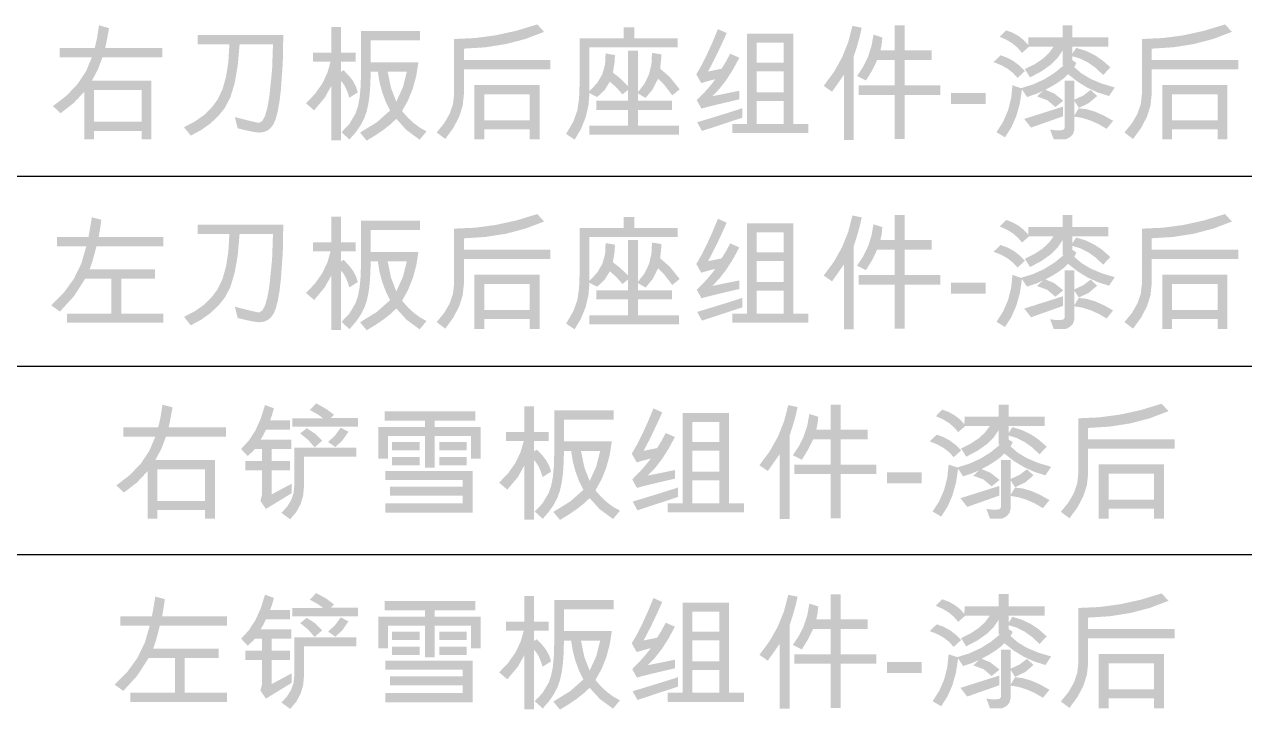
# Model space of a CAD drawing. Extents: x 3 to 592, y 5 to 207.
# Drawn here: x 412.39 to 436.17, y 17.01 to 30.37 of the extents above; entities that cross this region are included whole.
import ezdxf

# ---------------------------------------------------------------- set-up
doc = ezdxf.new("R2010")
doc.units = 0
doc.layers.get('0').update_dxf_attribs({"linetype": 'CONTINUOUS'})

msp = doc.modelspace()

# ---------------------------------------------------------------- hatches: boundary and pattern name
h = msp.add_hatch(color=7)
h.paths.add_polyline_path([(415.076102, 29.727953), (413.910282, 29.727953), (413.819676, 29.488105), (413.704679, 29.270995), (414.863333, 29.270995), (414.863333, 28.12998), (414.67151, 28.12998), (414.67151, 28.293139), (413.744917, 28.293139), (413.744917, 28.12998), (413.553094, 28.12998), (413.553094, 29.053816), (413.347147, 28.833606), (413.09283, 28.636546), (412.944553, 28.775453), (413.208817, 28.978231), (413.423628, 29.204574), (413.588932, 29.454481), (413.704679, 29.727953), (413.078498, 29.727953), (413.078498, 29.908751), (413.759249, 29.908751), (413.802657, 30.095544), (413.841931, 30.349724), (414.038164, 30.295704), (414.01273, 30.157108), (413.991793, 30.046417), (413.975299, 29.963632), (413.963199, 29.908751), (415.076102, 29.908751)])
h.paths.add_polyline_path([(414.67151, 28.473938), (414.67151, 29.091299), (413.744917, 29.091299), (413.744917, 28.473938)])
h = msp.add_hatch(color=7)
h.paths.add_polyline_path([(418.887387, 29.043895), (418.721471, 28.938061), (418.684488, 29.050311), (418.644714, 29.142355), (418.602253, 29.214246), (418.557209, 29.266034), (418.557209, 28.105726), (418.367039, 28.105726), (418.367039, 29.164611), (418.23964, 28.936408), (418.035759, 28.693322), (417.875907, 28.829472), (418.051288, 29.012803), (418.189617, 29.208846), (418.290843, 29.417498), (418.354913, 29.638656), (418.009852, 29.638656), (418.009852, 29.819454), (418.367039, 29.819454), (418.367039, 30.316099), (418.557209, 30.316099), (418.557209, 29.819454), (418.841636, 29.819454), (418.841636, 29.638656), (418.557209, 29.638656), (418.557209, 29.441872), (418.607921, 29.475496), (418.710343, 29.372247), (418.791062, 29.265897), (418.850076, 29.156446)])
h.paths.add_polyline_path([(420.226289, 28.283217), (420.091241, 28.120609), (419.832859, 28.310847), (419.636488, 28.527957), (419.529509, 28.426353), (419.397881, 28.321596), (419.241551, 28.213635), (419.060468, 28.102419), (418.930381, 28.258964), (419.260697, 28.463189), (419.515772, 28.690566), (419.428551, 28.866248), (419.359571, 29.050923), (419.308885, 29.244485), (419.276545, 29.446833), (419.136536, 29.446833), (419.131696, 29.214392), (419.117243, 29.008203), (419.093283, 28.828266), (419.059917, 28.67458), (419.010092, 28.534529), (418.937478, 28.396286), (418.842023, 28.259799), (418.723676, 28.125019), (418.568784, 28.26613), (418.720093, 28.424535), (418.841636, 28.630483), (418.888024, 28.764437), (418.921286, 28.937303), (418.94132, 29.149134), (418.94802, 29.39998), (418.94802, 30.241685), (420.101163, 30.241685), (420.101163, 30.059233), (419.139292, 30.059233), (419.139292, 29.63149), (420.06809, 29.63149), (420.025818, 29.36546), (419.958536, 29.118033), (419.866242, 28.88921), (419.748936, 28.67899), (419.861892, 28.550643), (419.979137, 28.44183), (420.10062, 28.352653)])
h.paths.add_polyline_path([(419.842092, 29.446833), (419.467816, 29.446833), (419.533962, 29.12761), (419.636488, 28.860891), (419.765748, 29.145801)])
h = msp.add_hatch(color=7)
h.paths.add_polyline_path([(422.6396, 29.493686), (420.952881, 29.493686), (420.952881, 28.997041), (420.930256, 28.783506), (420.862413, 28.568678), (420.749405, 28.352507), (420.591284, 28.134941), (420.423163, 28.26172), (420.571561, 28.443621), (420.677687, 28.628003), (420.741439, 28.814865), (420.762712, 29.004207), (420.762712, 30.083487), (421.164849, 30.101263), (421.569209, 30.154593), (421.975739, 30.243477), (422.384387, 30.367914), (422.516679, 30.222393), (422.156064, 30.085046), (421.775295, 29.98475), (421.374268, 29.921558), (420.952881, 29.895522), (420.952881, 29.673382), (422.6396, 29.673382)])
h.paths.add_polyline_path([(422.427933, 28.125019), (422.237764, 28.125019), (422.237764, 28.3207), (421.350859, 28.3207), (421.350859, 28.125019), (421.159036, 28.125019), (421.159036, 29.185006), (422.427933, 29.185006)])
h.paths.add_polyline_path([(422.237764, 28.500396), (422.237764, 29.004207), (421.350859, 29.004207), (421.350859, 28.500396)])
h = msp.add_hatch(color=7)
h.dxf.hatch_style = 2
h.paths.add_polyline_path([(425.158745, 29.103426), (425.066141, 29.024878), (425.013224, 28.987671), (424.865498, 29.182043), (424.73927, 29.310683), (424.632059, 29.09943), (424.495082, 28.935305), (424.346254, 29.021295), (424.346254, 28.883491), (425.008263, 28.883491), (425.008263, 28.702692), (424.346254, 28.702692), (424.346254, 28.396768), (425.148272, 28.396768), (425.148272, 28.217072), (423.39651, 28.217072), (423.39651, 28.396768), (424.154982, 28.396768), (424.154982, 28.702692), (423.538172, 28.702692), (423.538172, 28.883491), (424.154982, 28.883491), (424.154982, 29.093504), (424.044739, 29.004207), (423.925607, 29.13891), (423.799448, 29.251703), (423.695751, 29.086269), (423.550299, 28.950188), (423.401471, 29.028461), (423.380903, 28.784755), (423.325816, 28.552211), (423.236209, 28.330829), (423.112083, 28.120609), (422.946167, 28.233608), (423.086451, 28.473387), (423.163897, 28.686707), (423.198623, 28.92311), (423.210199, 29.233513), (423.210199, 30.097818), (424.068441, 30.097818), (424.068441, 30.312792), (424.279005, 30.312792), (424.279005, 30.097818), (425.123467, 30.097818), (425.123467, 29.918122), (423.401471, 29.918122), (423.401471, 29.070353), (423.548852, 29.220929), (423.650344, 29.393158), (423.705948, 29.586988), (423.715663, 29.802367), (423.898667, 29.769845), (423.888331, 29.607305), (423.857326, 29.428643), (424.008634, 29.310683), (424.154982, 29.164611), (424.154982, 29.859142), (424.346254, 29.859142), (424.346254, 29.048856), (424.472232, 29.20876), (424.559918, 29.389231), (424.609261, 29.590373), (424.620208, 29.812289), (424.804313, 29.784177), (424.795494, 29.654297), (424.778406, 29.505813), (424.967335, 29.340586)])
h = msp.add_hatch(color=7)
h.paths.add_polyline_path([(426.325207, 28.907744), (426.034881, 28.840255), (425.814575, 28.787442), (425.66424, 28.749304), (425.583823, 28.725843), (425.492872, 28.891208), (425.608326, 29.008307), (425.706675, 29.114864), (425.787971, 29.210878), (425.852265, 29.296351), (425.819261, 29.292079), (425.74147, 29.270995), (425.649693, 29.245433), (425.579413, 29.223591), (425.483502, 29.395019), (425.58148, 29.563897), (425.68442, 29.767089), (425.79232, 30.004594), (425.905181, 30.276412), (426.076058, 30.199242), (425.968356, 29.961952), (425.871764, 29.757787), (425.786231, 29.586799), (425.711705, 29.449038), (425.975186, 29.503608), (426.05208, 29.625565), (426.143858, 29.796303), (426.322451, 29.718031), (426.195026, 29.482507), (426.064138, 29.278712), (425.92984, 29.10675), (425.792182, 28.966724), (426.325207, 29.075314)])
h.paths.add_polyline_path([(427.664109, 28.248491), (426.184096, 28.248491), (426.184096, 28.42929), (426.471279, 28.42929), (426.471279, 30.18932), (427.375824, 30.18932), (427.375824, 28.42929), (427.664109, 28.42929)])
h.paths.add_polyline_path([(427.184552, 29.621568), (427.184552, 30.010175), (426.661449, 30.010175), (426.661449, 29.621568)])
h.paths.add_polyline_path([(427.184552, 29.043895), (427.184552, 29.451794), (426.661449, 29.451794), (426.661449, 29.043895)])
h.paths.add_polyline_path([(427.184552, 28.42929), (427.184552, 28.873018), (426.661449, 28.873018), (426.661449, 28.42929)])
h.paths.add_polyline_path([(426.380329, 28.549454), (425.593745, 28.290383), (425.500589, 28.460709), (425.834626, 28.562201), (426.092595, 28.641783), (426.274496, 28.699454), (426.380329, 28.735214)])
h = msp.add_hatch(color=7)
h.paths.add_polyline_path([(430.241683, 28.994836), (429.547152, 28.994836), (429.547152, 28.132736), (429.349817, 28.132736), (429.349817, 28.994836), (428.647017, 28.994836), (428.647017, 29.181698), (429.349817, 29.181698), (429.349817, 29.673382), (429.009717, 29.673382), (428.905055, 29.460958), (428.790884, 29.275405), (428.615047, 29.362497), (428.73628, 29.542434), (428.830434, 29.736634), (428.89751, 29.945097), (428.937508, 30.167823), (429.110038, 30.113803), (429.096809, 29.978067), (429.072004, 29.861347), (429.349817, 29.861347), (429.349817, 30.349724), (429.547152, 30.349724), (429.547152, 29.861347), (430.070255, 29.861347), (430.070255, 29.673382), (429.547152, 29.673382), (429.547152, 29.181698), (430.241683, 29.181698)])
h.paths.add_polyline_path([(428.707651, 30.30287), (428.672649, 30.143293), (428.617803, 29.947336), (428.551657, 29.742284), (428.551657, 28.117853), (428.361488, 28.117853), (428.361488, 29.38675), (428.129426, 29.056021), (427.966266, 29.169572), (428.165014, 29.438703), (428.324694, 29.723543), (428.445307, 30.024093), (428.526852, 30.340353)])
h = msp.add_hatch(color=7)
h.paths.add_polyline_path([(433.640311, 29.138152), (433.528414, 28.971685), (433.314474, 29.038563), (433.110042, 29.131745), (432.915119, 29.251281), (432.729703, 29.397224), (432.65746, 29.327056), (432.559791, 29.253012), (432.436698, 29.175144), (432.28818, 29.093504), (432.45947, 29.022122), (432.636548, 28.881286), (432.482759, 28.757263), (432.325525, 28.890243), (432.124469, 28.96452), (432.237468, 29.070353), (432.108897, 29.013233), (431.928236, 28.952393), (431.83012, 29.10067), (431.789623, 28.828352), (431.721117, 28.581976), (431.624706, 28.361645), (431.500493, 28.167462), (431.334026, 28.26613), (431.463622, 28.469029), (431.558853, 28.689188), (431.619668, 28.92671), (431.646014, 29.181698), (431.812481, 29.124923), (432.045749, 29.197486), (432.262686, 29.296144), (432.463294, 29.420952), (432.647572, 29.571959), (432.621665, 29.571959), (432.621665, 29.856937), (432.525185, 29.715223), (432.391257, 29.581054), (432.212267, 29.454326), (431.988319, 29.334936), (431.887447, 29.496442), (432.076479, 29.59008), (432.232645, 29.694053), (432.355945, 29.808361), (432.446379, 29.933005), (431.968475, 29.933005), (431.832325, 29.812289), (431.750659, 29.908734), (431.651113, 29.993087), (431.533584, 30.065452), (431.397967, 30.12593), (431.523093, 30.253261), (431.652586, 30.203763), (431.76735, 30.139642), (431.867336, 30.060947), (431.95249, 29.967731), (431.957451, 30.113803), (432.621665, 30.113803), (432.621665, 30.35248), (432.812937, 30.35248), (432.812937, 30.113803), (433.511878, 30.113803), (433.511878, 29.933005), (432.812937, 29.933005), (432.812937, 29.796303), (432.887902, 29.910956), (433.06908, 29.855473), (433.240542, 29.773428), (433.402289, 29.664925), (433.554322, 29.530066), (433.41321, 29.38179), (433.268723, 29.518112), (433.120515, 29.624462), (432.968586, 29.70084), (432.812937, 29.747245), (432.812937, 29.671178), (432.892863, 29.616607), (432.849317, 29.535027), (432.992366, 29.411624), (433.171847, 29.304344), (433.387811, 29.213187)])
h.paths.add_polyline_path([(431.890203, 29.45896), (431.744131, 29.325014), (431.656281, 29.421537), (431.549, 29.505193), (431.42229, 29.575929), (431.276149, 29.633695), (431.415055, 29.764884), (431.545262, 29.717859), (431.667925, 29.651196), (431.78294, 29.564896)])
h.paths.add_polyline_path([(433.607238, 28.48827), (433.48101, 28.332827), (433.321433, 28.425216), (433.16351, 28.495642), (433.00724, 28.544054), (432.852624, 28.570401), (432.852624, 28.3207), (432.827751, 28.233815), (432.771045, 28.172974), (432.707379, 28.137008), (432.661904, 28.125019), (432.45134, 28.125019), (432.379682, 28.317944), (432.478487, 28.304577), (432.556622, 28.300305), (432.635515, 28.31195), (432.661904, 28.347158), (432.661904, 29.268239), (432.852624, 29.268239), (432.852624, 28.900579), (433.030391, 28.983743), (433.170124, 29.091299), (433.295802, 28.971685), (433.135811, 28.83526), (432.940268, 28.740175), (432.852624, 28.873018), (432.849317, 28.586937), (432.938063, 28.733009), (433.089595, 28.714922), (433.251567, 28.668104), (433.42408, 28.592553)])
h.paths.add_polyline_path([(432.633792, 28.577566), (432.008163, 28.356529), (431.87532, 28.525752), (432.633792, 28.766633)])
h = msp.add_hatch(color=7)
h.paths.add_polyline_path([(436.044803, 29.493686), (434.358084, 29.493686), (434.358084, 28.997041), (434.335459, 28.783506), (434.267616, 28.568678), (434.154608, 28.352507), (433.996487, 28.134941), (433.828367, 28.26172), (433.976764, 28.443621), (434.08289, 28.628003), (434.146642, 28.814865), (434.167915, 29.004207), (434.167915, 30.083487), (434.570053, 30.101263), (434.974412, 30.154593), (435.380942, 30.243477), (435.78959, 30.367914), (435.921882, 30.222393), (435.561267, 30.085046), (435.180498, 29.98475), (434.779471, 29.921558), (434.358084, 29.895522), (434.358084, 29.673382), (436.044803, 29.673382)])
h.paths.add_polyline_path([(435.833137, 28.125019), (435.642967, 28.125019), (435.642967, 28.3207), (434.756062, 28.3207), (434.756062, 28.125019), (434.564239, 28.125019), (434.564239, 29.185006), (435.833137, 29.185006)])
h.paths.add_polyline_path([(435.642967, 28.500396), (435.642967, 29.004207), (434.756062, 29.004207), (434.756062, 28.500396)])
h = msp.add_hatch(color=7)
h.dxf.hatch_style = 2
h.paths.add_polyline_path([(417.433741, 30.159554), (417.424301, 29.626116), (417.38799, 29.106733), (417.360403, 28.871933), (417.327287, 28.68023), (417.288694, 28.531729), (417.244674, 28.426533), (417.192274, 28.353144), (417.128505, 28.300787), (417.053368, 28.269411), (416.966862, 28.258964), (416.905763, 28.26414), (416.815002, 28.279704), (416.694475, 28.305705), (416.544079, 28.342198), (416.488958, 28.561581), (416.68172, 28.512471), (416.824304, 28.477521), (416.916761, 28.456626), (416.959145, 28.449685), (417.021466, 28.481948), (417.07614, 28.578807), (417.123166, 28.740364), (417.162543, 28.966724), (417.215391, 29.478666), (417.233099, 29.979858), (416.582113, 29.979858), (416.54594, 29.566981), (416.486202, 29.22304), (416.402899, 28.948138), (416.296033, 28.74238), (416.165171, 28.580021), (416.010641, 28.435284), (415.83234, 28.30822), (415.630165, 28.198882), (415.498975, 28.365349), (415.706499, 28.472224), (415.885033, 28.597755), (416.034524, 28.741992), (416.154922, 28.904988), (416.248645, 29.101462), (416.318081, 29.346098), (416.363126, 29.638897), (416.383676, 29.979858), (415.764661, 29.979858), (415.764661, 30.159554)])
h = msp.add_hatch(color=7)
h.dxf.hatch_style = 2
h.paths.add_polyline_path([(431.123167, 28.814038), (430.447929, 28.814038), (430.447929, 29.031768), (431.123167, 29.031768)])
h = msp.add_hatch(color=7)
h.paths.add_polyline_path([(422.6396, 25.796928), (420.952881, 25.796928), (420.952881, 25.300283), (420.930256, 25.086747), (420.862413, 24.87192), (420.749405, 24.655749), (420.591284, 24.438182), (420.423163, 24.564962), (420.571561, 24.746863), (420.677687, 24.931244), (420.741439, 25.118106), (420.762712, 25.307449), (420.762712, 26.386728), (421.164849, 26.404505), (421.569209, 26.457835), (421.975739, 26.546718), (422.384387, 26.671155), (422.516679, 26.525635), (422.156064, 26.388287), (421.775295, 26.287992), (421.374268, 26.2248), (420.952881, 26.198764), (420.952881, 25.976624), (422.6396, 25.976624)])
h.paths.add_polyline_path([(422.427933, 24.42826), (422.237764, 24.42826), (422.237764, 24.623942), (421.350859, 24.623942), (421.350859, 24.42826), (421.159036, 24.42826), (421.159036, 25.488247), (422.427933, 25.488247)])
h.paths.add_polyline_path([(422.237764, 24.803638), (422.237764, 25.307449), (421.350859, 25.307449), (421.350859, 24.803638)])
h = msp.add_hatch(color=7)
h.paths.add_polyline_path([(430.241683, 25.298078), (429.547152, 25.298078), (429.547152, 24.435977), (429.349817, 24.435977), (429.349817, 25.298078), (428.647017, 25.298078), (428.647017, 25.48494), (429.349817, 25.48494), (429.349817, 25.976624), (429.009717, 25.976624), (428.905055, 25.7642), (428.790884, 25.578647), (428.615047, 25.665739), (428.73628, 25.845676), (428.830434, 26.039876), (428.89751, 26.248339), (428.937508, 26.471064), (429.110038, 26.417045), (429.096809, 26.281308), (429.072004, 26.164589), (429.349817, 26.164589), (429.349817, 26.652965), (429.547152, 26.652965), (429.547152, 26.164589), (430.070255, 26.164589), (430.070255, 25.976624), (429.547152, 25.976624), (429.547152, 25.48494), (430.241683, 25.48494)])
h.paths.add_polyline_path([(428.707651, 26.606112), (428.672649, 26.446535), (428.617803, 26.250578), (428.551657, 26.045526), (428.551657, 24.421095), (428.361488, 24.421095), (428.361488, 25.689992), (428.129426, 25.359263), (427.966266, 25.472813), (428.165014, 25.741944), (428.324694, 26.026785), (428.445307, 26.327335), (428.526852, 26.643595)])
h = msp.add_hatch(color=7)
h.paths.add_polyline_path([(433.640311, 25.441394), (433.528414, 25.274927), (433.314474, 25.341805), (433.110042, 25.434986), (432.915119, 25.554522), (432.729703, 25.700465), (432.65746, 25.630297), (432.559791, 25.556254), (432.436698, 25.478386), (432.28818, 25.396746), (432.45947, 25.325363), (432.636548, 25.184528), (432.482759, 25.060504), (432.325525, 25.193485), (432.124469, 25.267761), (432.237468, 25.373595), (432.108897, 25.316475), (431.928236, 25.255635), (431.83012, 25.403911), (431.789623, 25.131594), (431.721117, 24.885218), (431.624706, 24.664887), (431.500493, 24.470704), (431.334026, 24.569371), (431.463622, 24.77227), (431.558853, 24.992429), (431.619668, 25.229951), (431.646014, 25.48494), (431.812481, 25.428165), (432.045749, 25.500727), (432.262686, 25.599386), (432.463294, 25.724193), (432.647572, 25.8752), (432.621665, 25.8752), (432.621665, 26.160179), (432.525185, 26.018465), (432.391257, 25.884296), (432.212267, 25.757568), (431.988319, 25.638178), (431.887447, 25.799684), (432.076479, 25.893322), (432.232645, 25.997295), (432.355945, 26.111603), (432.446379, 26.236246), (431.968475, 26.236246), (431.832325, 26.11553), (431.750659, 26.211976), (431.651113, 26.296329), (431.533584, 26.368693), (431.397967, 26.429172), (431.523093, 26.556503), (431.652586, 26.507005), (431.76735, 26.442883), (431.867336, 26.364189), (431.95249, 26.270973), (431.957451, 26.417045), (432.621665, 26.417045), (432.621665, 26.655721), (432.812937, 26.655721), (432.812937, 26.417045), (433.511878, 26.417045), (433.511878, 26.236246), (432.812937, 26.236246), (432.812937, 26.099545), (432.887902, 26.214198), (433.06908, 26.158715), (433.240542, 26.07667), (433.402289, 25.968166), (433.554322, 25.833308), (433.41321, 25.685031), (433.268723, 25.821354), (433.120515, 25.927704), (432.968586, 26.004082), (432.812937, 26.050487), (432.812937, 25.974419), (432.892863, 25.919849), (432.849317, 25.838269), (432.992366, 25.714866), (433.171847, 25.607585), (433.387811, 25.516428)])
h.paths.add_polyline_path([(431.890203, 25.762201), (431.744131, 25.628256), (431.656281, 25.724779), (431.549, 25.808435), (431.42229, 25.879171), (431.276149, 25.936937), (431.415055, 26.068126), (431.545262, 26.0211), (431.667925, 25.954438), (431.78294, 25.868138)])
h.paths.add_polyline_path([(433.607238, 24.791511), (433.48101, 24.636069), (433.321433, 24.728457), (433.16351, 24.798884), (433.00724, 24.847296), (432.852624, 24.873642), (432.852624, 24.623942), (432.827751, 24.537056), (432.771045, 24.476216), (432.707379, 24.440249), (432.661904, 24.42826), (432.45134, 24.42826), (432.379682, 24.621186), (432.478487, 24.607819), (432.556622, 24.603547), (432.635515, 24.615191), (432.661904, 24.6504), (432.661904, 25.571481), (432.852624, 25.571481), (432.852624, 25.20382), (433.030391, 25.286985), (433.170124, 25.394541), (433.295802, 25.274927), (433.135811, 25.138501), (432.940268, 25.043417), (432.852624, 25.17626), (432.849317, 24.890179), (432.938063, 25.036251), (433.089595, 25.018164), (433.251567, 24.971345), (433.42408, 24.895794)])
h.paths.add_polyline_path([(432.633792, 24.880808), (432.008163, 24.659771), (431.87532, 24.828994), (432.633792, 25.069875)])
h = msp.add_hatch(color=7)
h.paths.add_polyline_path([(436.044803, 25.796928), (434.358084, 25.796928), (434.358084, 25.300283), (434.335459, 25.086747), (434.267616, 24.87192), (434.154608, 24.655749), (433.996487, 24.438182), (433.828367, 24.564962), (433.976764, 24.746863), (434.08289, 24.931244), (434.146642, 25.118106), (434.167915, 25.307449), (434.167915, 26.386728), (434.570053, 26.404505), (434.974412, 26.457835), (435.380942, 26.546718), (435.78959, 26.671155), (435.921882, 26.525635), (435.561267, 26.388287), (435.180498, 26.287992), (434.779471, 26.2248), (434.358084, 26.198764), (434.358084, 25.976624), (436.044803, 25.976624)])
h.paths.add_polyline_path([(435.833137, 24.42826), (435.642967, 24.42826), (435.642967, 24.623942), (434.756062, 24.623942), (434.756062, 24.42826), (434.564239, 24.42826), (434.564239, 25.488247), (435.833137, 25.488247)])
h.paths.add_polyline_path([(435.642967, 24.803638), (435.642967, 25.307449), (434.756062, 25.307449), (434.756062, 24.803638)])
h = msp.add_hatch(color=7)
h.dxf.hatch_style = 2
h.paths.add_polyline_path([(415.095946, 24.551733), (413.219058, 24.551733), (413.219058, 24.732531), (414.083363, 24.732531), (414.083363, 25.411077), (413.572938, 25.411077), (413.354312, 25.070495), (413.080703, 24.770014), (412.909826, 24.892935), (413.157864, 25.139845), (413.354588, 25.41342), (413.499945, 25.71366), (413.593884, 26.040565), (413.022825, 26.040565), (413.022825, 26.221364), (413.636879, 26.221364), (413.662313, 26.365851), (413.681596, 26.478506), (413.694783, 26.559328), (413.701923, 26.608317), (413.887131, 26.559259), (413.868114, 26.412429), (413.834214, 26.221364), (415.095946, 26.221364), (415.095946, 26.040565), (413.791771, 26.040565), (413.753728, 25.893175), (413.718941, 25.769298), (413.687358, 25.668882), (413.658928, 25.591876), (414.935542, 25.591876), (414.935542, 25.411077), (414.275186, 25.411077), (414.275186, 24.732531), (415.095946, 24.732531)])
h = msp.add_hatch(color=7)
h.dxf.hatch_style = 2
h.paths.add_polyline_path([(417.433741, 26.462796), (417.424301, 25.929357), (417.38799, 25.409975), (417.360403, 25.175174), (417.327287, 24.983472), (417.288694, 24.834971), (417.244674, 24.729775), (417.192274, 24.656386), (417.128505, 24.604029), (417.053368, 24.572653), (416.966862, 24.562206), (416.905763, 24.567382), (416.815002, 24.582945), (416.694475, 24.608947), (416.544079, 24.645439), (416.488958, 24.864823), (416.68172, 24.815713), (416.824304, 24.780763), (416.916761, 24.759868), (416.959145, 24.752926), (417.021466, 24.785189), (417.07614, 24.882048), (417.123166, 25.043606), (417.162543, 25.269966), (417.215391, 25.781907), (417.233099, 26.2831), (416.582113, 26.2831), (416.54594, 25.870222), (416.486202, 25.526281), (416.402899, 25.25138), (416.296033, 25.045621), (416.165171, 24.883263), (416.010641, 24.738526), (415.83234, 24.611462), (415.630165, 24.502123), (415.498975, 24.66859), (415.706499, 24.775466), (415.885033, 24.900996), (416.034524, 25.045234), (416.154922, 25.20823), (416.248645, 25.404704), (416.318081, 25.64934), (416.363126, 25.942139), (416.383676, 26.2831), (415.764661, 26.2831), (415.764661, 26.462796)])
h = msp.add_hatch(color=7)
h.paths.add_polyline_path([(418.887387, 25.347136), (418.721471, 25.241303), (418.684488, 25.353553), (418.644714, 25.445597), (418.602253, 25.517488), (418.557209, 25.569276), (418.557209, 24.408968), (418.367039, 24.408968), (418.367039, 25.467852), (418.23964, 25.239649), (418.035759, 24.996563), (417.875907, 25.132714), (418.051288, 25.316044), (418.189617, 25.512087), (418.290843, 25.72074), (418.354913, 25.941898), (418.009852, 25.941898), (418.009852, 26.122696), (418.367039, 26.122696), (418.367039, 26.619341), (418.557209, 26.619341), (418.557209, 26.122696), (418.841636, 26.122696), (418.841636, 25.941898), (418.557209, 25.941898), (418.557209, 25.745114), (418.607921, 25.778738), (418.710343, 25.675488), (418.791062, 25.569138), (418.850076, 25.459688)])
h.paths.add_polyline_path([(420.226289, 24.586459), (420.091241, 24.423851), (419.832859, 24.614089), (419.636488, 24.831199), (419.529509, 24.729594), (419.397881, 24.624838), (419.241551, 24.516877), (419.060468, 24.405661), (418.930381, 24.562206), (419.260697, 24.766431), (419.515772, 24.993807), (419.428551, 25.16949), (419.359571, 25.354164), (419.308885, 25.547727), (419.276545, 25.750075), (419.136536, 25.750075), (419.131696, 25.517634), (419.117243, 25.311445), (419.093283, 25.131508), (419.059917, 24.977822), (419.010092, 24.83777), (418.937478, 24.699527), (418.842023, 24.563041), (418.723676, 24.42826), (418.568784, 24.569371), (418.720093, 24.727777), (418.841636, 24.933725), (418.888024, 25.067679), (418.921286, 25.240545), (418.94132, 25.452375), (418.94802, 25.703221), (418.94802, 26.544927), (420.101163, 26.544927), (420.101163, 26.362475), (419.139292, 26.362475), (419.139292, 25.934732), (420.06809, 25.934732), (420.025818, 25.668701), (419.958536, 25.421275), (419.866242, 25.192451), (419.748936, 24.982232), (419.861892, 24.853885), (419.979137, 24.745071), (420.10062, 24.655895)])
h.paths.add_polyline_path([(419.842092, 25.750075), (419.467816, 25.750075), (419.533962, 25.430852), (419.636488, 25.164133), (419.765748, 25.449042)])
h = msp.add_hatch(color=7)
h.dxf.hatch_style = 2
h.paths.add_polyline_path([(425.158745, 25.406667), (425.066141, 25.328119), (425.013224, 25.290912), (424.865498, 25.485285), (424.73927, 25.613924), (424.632059, 25.402671), (424.495082, 25.238547), (424.346254, 25.324536), (424.346254, 25.186733), (425.008263, 25.186733), (425.008263, 25.005934), (424.346254, 25.005934), (424.346254, 24.70001), (425.148272, 24.70001), (425.148272, 24.520313), (423.39651, 24.520313), (423.39651, 24.70001), (424.154982, 24.70001), (424.154982, 25.005934), (423.538172, 25.005934), (423.538172, 25.186733), (424.154982, 25.186733), (424.154982, 25.396746), (424.044739, 25.307449), (423.925607, 25.442152), (423.799448, 25.554944), (423.695751, 25.389511), (423.550299, 25.25343), (423.401471, 25.331702), (423.380903, 25.087996), (423.325816, 24.855452), (423.236209, 24.63407), (423.112083, 24.423851), (422.946167, 24.53685), (423.086451, 24.776628), (423.163897, 24.989949), (423.198623, 25.226351), (423.210199, 25.536754), (423.210199, 26.40106), (424.068441, 26.40106), (424.068441, 26.616034), (424.279005, 26.616034), (424.279005, 26.40106), (425.123467, 26.40106), (425.123467, 26.221364), (423.401471, 26.221364), (423.401471, 25.373595), (423.548852, 25.524171), (423.650344, 25.6964), (423.705948, 25.89023), (423.715663, 26.105608), (423.898667, 26.073087), (423.888331, 25.910547), (423.857326, 25.731885), (424.008634, 25.613924), (424.154982, 25.467852), (424.154982, 26.162384), (424.346254, 26.162384), (424.346254, 25.352097), (424.472232, 25.512001), (424.559918, 25.692473), (424.609261, 25.893615), (424.620208, 26.11553), (424.804313, 26.087418), (424.795494, 25.957538), (424.778406, 25.809055), (424.967335, 25.643828)])
h = msp.add_hatch(color=7)
h.paths.add_polyline_path([(426.325207, 25.210986), (426.034881, 25.143497), (425.814575, 25.090683), (425.66424, 25.052546), (425.583823, 25.029085), (425.492872, 25.19445), (425.608326, 25.311548), (425.706675, 25.418105), (425.787971, 25.51412), (425.852265, 25.599593), (425.819261, 25.595321), (425.74147, 25.574237), (425.649693, 25.548674), (425.579413, 25.526832), (425.483502, 25.69826), (425.58148, 25.867139), (425.68442, 26.070331), (425.79232, 26.307836), (425.905181, 26.579654), (426.076058, 26.502483), (425.968356, 26.265194), (425.871764, 26.061029), (425.786231, 25.89004), (425.711705, 25.752279), (425.975186, 25.80685), (426.05208, 25.928806), (426.143858, 26.099545), (426.322451, 26.021273), (426.195026, 25.785749), (426.064138, 25.581954), (425.92984, 25.409992), (425.792182, 25.269966), (426.325207, 25.378556)])
h.paths.add_polyline_path([(427.664109, 24.551733), (426.184096, 24.551733), (426.184096, 24.732531), (426.471279, 24.732531), (426.471279, 26.492562), (427.375824, 26.492562), (427.375824, 24.732531), (427.664109, 24.732531)])
h.paths.add_polyline_path([(427.184552, 25.92481), (427.184552, 26.313417), (426.661449, 26.313417), (426.661449, 25.92481)])
h.paths.add_polyline_path([(427.184552, 25.347136), (427.184552, 25.755036), (426.661449, 25.755036), (426.661449, 25.347136)])
h.paths.add_polyline_path([(427.184552, 24.732531), (427.184552, 25.17626), (426.661449, 25.17626), (426.661449, 24.732531)])
h.paths.add_polyline_path([(426.380329, 24.852696), (425.593745, 24.593625), (425.500589, 24.76395), (425.834626, 24.865443), (426.092595, 24.945025), (426.274496, 25.002696), (426.380329, 25.038456)])
h = msp.add_hatch(color=7)
h.dxf.hatch_style = 2
h.paths.add_polyline_path([(431.123167, 25.117279), (430.447929, 25.117279), (430.447929, 25.33501), (431.123167, 25.33501)])
h = msp.add_hatch(color=7)
h.paths.add_polyline_path([(416.315785, 22.334436), (415.14776, 22.334436), (415.056396, 22.094589), (414.941054, 21.877479), (416.102465, 21.877479), (416.102465, 20.736463), (415.910091, 20.736463), (415.910091, 20.899623), (414.981844, 20.899623), (414.981844, 20.736463), (414.78947, 20.736463), (414.78947, 21.6603), (414.583178, 21.440089), (414.328103, 21.24303), (414.179275, 21.381936), (414.444263, 21.584714), (414.65959, 21.811057), (414.825204, 22.060964), (414.941054, 22.334436), (414.313771, 22.334436), (414.313771, 22.515235), (414.996176, 22.515235), (415.039584, 22.702028), (415.078858, 22.956207), (415.275642, 22.902188), (415.249899, 22.763592), (415.228858, 22.652901), (415.212468, 22.570115), (415.200677, 22.515235), (416.315785, 22.515235)])
h.paths.add_polyline_path([(415.910091, 21.080421), (415.910091, 21.697782), (414.981844, 21.697782), (414.981844, 21.080421)])
h = msp.add_hatch(color=7)
h.paths.add_polyline_path([(418.887637, 22.524605), (417.611573, 22.524605), (417.611573, 22.692175), (418.205232, 22.692175), (418.109665, 22.764039), (417.953327, 22.850374), (418.074594, 22.981563), (418.270965, 22.872284), (418.42186, 22.758872), (418.359021, 22.694931), (418.887637, 22.694931)])
h.paths.add_polyline_path([(417.597793, 21.230903), (417.094533, 20.922223), (416.989251, 21.080421), (417.018466, 21.203342), (417.018466, 21.674631), (416.696005, 21.674631), (416.696005, 21.85543), (417.018466, 21.85543), (417.018466, 22.091901), (416.883418, 22.094106), (416.835049, 22.041741), (416.739551, 21.954649), (416.611117, 22.091901), (416.759946, 22.251564), (416.887276, 22.447711), (416.99311, 22.680238), (417.077446, 22.949041), (417.251078, 22.8851), (417.215112, 22.754462), (417.176664, 22.650282), (417.565822, 22.650282), (417.565822, 22.470586), (417.096738, 22.470586), (417.052572, 22.376811), (416.991456, 22.2727), (417.590076, 22.2727), (417.590076, 22.091901), (417.209737, 22.091901), (417.209737, 21.85543), (417.565822, 21.85543), (417.565822, 21.674631), (417.209737, 21.674631), (417.209737, 21.208303), (417.597793, 21.41556)])
h.paths.add_polyline_path([(418.704633, 22.428143), (418.586811, 22.258713), (418.449972, 22.129384), (418.306104, 22.228052), (418.440946, 22.35173), (418.553049, 22.506415)])
h.paths.add_polyline_path([(418.190349, 22.252305), (418.044277, 22.124423), (417.915844, 22.271598), (417.762606, 22.395621), (417.893244, 22.497045), (418.051925, 22.391625)])
h.paths.add_polyline_path([(418.859525, 21.94142), (417.837571, 21.94142), (417.837571, 21.370912), (417.820725, 21.185591), (417.770185, 21.015722), (417.685953, 20.861253), (417.568027, 20.722131), (417.39715, 20.847257), (417.506799, 20.965398), (417.585184, 21.090826), (417.632252, 21.223591), (417.647953, 21.363746), (417.647953, 22.115052), (418.859525, 22.115052)])
h = msp.add_hatch(color=7)
h.paths.add_polyline_path([(422.653852, 21.650378), (422.487936, 21.544545), (422.450635, 21.656794), (422.410697, 21.748839), (422.368176, 21.820729), (422.323123, 21.872518), (422.323123, 20.71221), (422.132402, 20.71221), (422.132402, 21.771094), (422.004658, 21.542891), (421.80002, 21.299805), (421.640718, 21.435955), (421.816418, 21.619286), (421.954911, 21.815329), (422.056197, 22.023981), (422.120276, 22.245139), (421.774664, 22.245139), (421.774664, 22.425938), (422.132402, 22.425938), (422.132402, 22.922583), (422.323123, 22.922583), (422.323123, 22.425938), (422.608101, 22.425938), (422.608101, 22.245139), (422.323123, 22.245139), (422.323123, 22.048355), (422.373835, 22.081979), (422.476344, 21.97873), (422.557252, 21.87238), (422.616456, 21.762929)])
h.paths.add_polyline_path([(423.996061, 20.889701), (423.860462, 20.727092), (423.601322, 20.91733), (423.404607, 21.13444), (423.297224, 21.032836), (423.165242, 20.928079), (423.008662, 20.820119), (422.827485, 20.708902), (422.696847, 20.865447), (423.027921, 21.069673), (423.28334, 21.297049), (423.195886, 21.472732), (423.126933, 21.657406), (423.076376, 21.850969), (423.044113, 22.053316), (422.903553, 22.053316), (422.898704, 21.820876), (422.884191, 21.614687), (422.860067, 21.434749), (422.826382, 21.281064), (422.776558, 21.141012), (422.703944, 21.002769), (422.608489, 20.866283), (422.490141, 20.731502), (422.334147, 20.872613), (422.485938, 21.031019), (422.60755, 21.236966), (422.654257, 21.37092), (422.687683, 21.543787), (422.707776, 21.755617), (422.714486, 22.006463), (422.714486, 22.848169), (423.870384, 22.848169), (423.870384, 22.665716), (422.906309, 22.665716), (422.906309, 22.237973), (423.837311, 22.237973), (423.795031, 21.971943), (423.727688, 21.724516), (423.635231, 21.495693), (423.517606, 21.285473), (423.63089, 21.157126), (423.748359, 21.048313), (423.870066, 20.959137)])
h.paths.add_polyline_path([(423.610762, 22.053316), (423.235935, 22.053316), (423.301668, 21.734094), (423.404607, 21.467374), (423.533936, 21.752284)])
h = msp.add_hatch(color=7)
h.paths.add_polyline_path([(425.069709, 21.514228), (424.778659, 21.446738), (424.557837, 21.393925), (424.407192, 21.355788), (424.326671, 21.332327), (424.23517, 21.497691), (424.449317, 21.721347), (424.595664, 21.902835), (424.56266, 21.898563), (424.48487, 21.877479), (424.392817, 21.851916), (424.322262, 21.830074), (424.225799, 22.001502), (424.324105, 22.170381), (424.427268, 22.373572), (424.535392, 22.611077), (424.648581, 22.882895), (424.820009, 22.805725), (424.712212, 22.568436), (424.61537, 22.364271), (424.529484, 22.193282), (424.454553, 22.055521), (424.719137, 22.110091), (424.796031, 22.232048), (424.887808, 22.402787), (425.066953, 22.324514), (424.939201, 22.08899), (424.808089, 21.885196), (424.673567, 21.713234), (424.535582, 21.573208), (425.069709, 21.681797)])
h.paths.add_polyline_path([(426.411367, 20.854974), (424.928047, 20.854974), (424.928047, 21.035773), (425.215781, 21.035773), (425.215781, 22.795803), (426.122531, 22.795803), (426.122531, 21.035773), (426.411367, 21.035773)])
h.paths.add_polyline_path([(425.930708, 22.228052), (425.930708, 22.616658), (425.406502, 22.616658), (425.406502, 22.228052)])
h.paths.add_polyline_path([(425.930708, 21.650378), (425.930708, 22.058277), (425.406502, 22.058277), (425.406502, 21.650378)])
h.paths.add_polyline_path([(425.930708, 21.035773), (425.930708, 21.479501), (425.406502, 21.479501), (425.406502, 21.035773)])
h.paths.add_polyline_path([(425.124831, 21.155938), (424.336593, 20.896867), (424.243438, 21.067192), (424.578198, 21.168685), (424.836683, 21.248266), (425.018894, 21.305937), (425.124831, 21.341697)])
h = msp.add_hatch(color=7)
h.paths.add_polyline_path([(428.994243, 21.60132), (428.298058, 21.60132), (428.298058, 20.739219), (428.100172, 20.739219), (428.100172, 21.60132), (427.39627, 21.60132), (427.39627, 21.788182), (428.100172, 21.788182), (428.100172, 22.279866), (427.759521, 22.279866), (427.654583, 22.067441), (427.540137, 21.881888), (427.364299, 21.96898), (427.485618, 22.148918), (427.579962, 22.343118), (427.647228, 22.55158), (427.687312, 22.774306), (427.860393, 22.720287), (427.847164, 22.58455), (427.822359, 22.46783), (428.100172, 22.46783), (428.100172, 22.956207), (428.298058, 22.956207), (428.298058, 22.46783), (428.822264, 22.46783), (428.822264, 22.279866), (428.298058, 22.279866), (428.298058, 21.788182), (428.994243, 21.788182)])
h.paths.add_polyline_path([(427.457455, 22.909354), (427.422384, 22.749777), (427.367055, 22.55382), (427.30091, 22.348768), (427.30091, 20.724336), (427.110189, 20.724336), (427.110189, 21.993234), (426.877576, 21.662505), (426.713865, 21.776055), (426.913336, 22.045186), (427.073533, 22.330026), (427.194456, 22.630576), (427.276105, 22.946836)])
h = msp.add_hatch(color=7)
h.paths.add_polyline_path([(432.399939, 21.744636), (432.288042, 21.578169), (432.073602, 21.645047), (431.868567, 21.738228), (431.673041, 21.857764), (431.487126, 22.003707), (431.414796, 21.933539), (431.316938, 21.859495), (431.193656, 21.781627), (431.045051, 21.699987), (431.216617, 21.628605), (431.393971, 21.487769), (431.240182, 21.363746), (431.082672, 21.496727), (430.88134, 21.571003), (430.99434, 21.676836), (430.865493, 21.619717), (430.684557, 21.558876), (430.585889, 21.707153), (430.545392, 21.434836), (430.476886, 21.18846), (430.380475, 20.968128), (430.256262, 20.773946), (430.089244, 20.872613), (430.218849, 21.075512), (430.31414, 21.295671), (430.375118, 21.533193), (430.401783, 21.788182), (430.568801, 21.731407), (430.802172, 21.803969), (431.01942, 21.902628), (431.220545, 22.027435), (431.405546, 22.178442), (431.379639, 22.178442), (431.379639, 22.46342), (431.282591, 22.321706), (431.148542, 22.187537), (430.969225, 22.060809), (430.744639, 21.94142), (430.643215, 22.102926), (430.832653, 22.196563), (430.989172, 22.300536), (431.112722, 22.414845), (431.20325, 22.539488), (430.724795, 22.539488), (430.588094, 22.418772), (430.506342, 22.515217), (430.406606, 22.599571), (430.288887, 22.671935), (430.153185, 22.732414), (430.278311, 22.859744), (430.408131, 22.810247), (430.523119, 22.746125), (430.623329, 22.66743), (430.70881, 22.574215), (430.713771, 22.720287), (431.379639, 22.720287), (431.379639, 22.958963), (431.570911, 22.958963), (431.570911, 22.720287), (432.270954, 22.720287), (432.270954, 22.539488), (431.570911, 22.539488), (431.570911, 22.402787), (431.645876, 22.51744), (431.827157, 22.461956), (431.998929, 22.379911), (432.161193, 22.271408), (432.313949, 22.13655), (432.172838, 21.988273), (432.027937, 22.124595), (431.879316, 22.230945), (431.726974, 22.307323), (431.570911, 22.353729), (431.570911, 22.277661), (431.650837, 22.223091), (431.607842, 22.141511), (431.750986, 22.018107), (431.930716, 21.910827), (432.147034, 21.81967)])
h.paths.add_polyline_path([(430.646523, 22.065443), (430.499899, 21.931498), (430.412041, 22.028021), (430.3047, 22.111676), (430.177826, 22.182413), (430.031366, 22.240178), (430.170273, 22.371367), (430.300807, 22.324342), (430.423694, 22.257679), (430.538932, 22.17138)])
h.paths.add_polyline_path([(432.366866, 21.094753), (432.240086, 20.93931), (432.080415, 21.031699), (431.922242, 21.102125), (431.765619, 21.150538), (431.610598, 21.176884), (431.610598, 20.927183), (431.585931, 20.840298), (431.529018, 20.779458), (431.465353, 20.743491), (431.419878, 20.731502), (431.208762, 20.731502), (431.137104, 20.924427), (431.23591, 20.91106), (431.314044, 20.906789), (431.393419, 20.918433), (431.419878, 20.953642), (431.419878, 21.874723), (431.610598, 21.874723), (431.610598, 21.507062), (431.788847, 21.590227), (431.928649, 21.697782), (432.054878, 21.578169), (431.894819, 21.441743), (431.698793, 21.346658), (431.610598, 21.479501), (431.607842, 21.19342), (431.696588, 21.339492), (431.848215, 21.321406), (432.010436, 21.274587), (432.183302, 21.199036)])
h.paths.add_polyline_path([(431.391215, 21.18405), (430.764483, 20.963012), (430.63164, 21.132236), (431.391215, 21.373117)])
h = msp.add_hatch(color=7)
h.paths.add_polyline_path([(434.809732, 22.10017), (433.119706, 22.10017), (433.119706, 21.603525), (433.096986, 21.389989), (433.028894, 21.175161), (432.915533, 20.95899), (432.757007, 20.741424), (432.588335, 20.868203), (432.73737, 21.050104), (432.843823, 21.234486), (432.907695, 21.421348), (432.928986, 21.61069), (432.928986, 22.68997), (433.33195, 22.707747), (433.737136, 22.761077), (434.144493, 22.84996), (434.553969, 22.974397), (434.686811, 22.828876), (434.325369, 22.691529), (433.943773, 22.591233), (433.54192, 22.528042), (433.119706, 22.502006), (433.119706, 22.279866), (434.809732, 22.279866)])
h.paths.add_polyline_path([(434.598066, 20.731502), (434.407345, 20.731502), (434.407345, 20.927183), (433.518235, 20.927183), (433.518235, 20.731502), (433.325861, 20.731502), (433.325861, 21.791489), (434.598066, 21.791489)])
h.paths.add_polyline_path([(434.407345, 21.10688), (434.407345, 21.61069), (433.518235, 21.61069), (433.518235, 21.10688)])
h = msp.add_hatch(color=7)
h.paths.add_polyline_path([(421.281445, 21.905039), (421.089622, 21.905039), (421.089622, 22.346563), (420.387374, 22.346563), (420.387374, 21.726446), (420.195551, 21.726446), (420.195551, 22.346563), (419.476766, 22.346563), (419.476766, 21.905039), (419.286597, 21.905039), (419.286597, 22.51744), (420.195551, 22.51744), (420.195551, 22.645321), (419.411723, 22.645321), (419.411723, 22.82612), (421.175612, 22.82612), (421.175612, 22.645321), (420.387374, 22.645321), (420.387374, 22.51744), (421.281445, 22.51744)])
h.paths.add_polyline_path([(421.008043, 22.065443), (420.476671, 22.065443), (420.476671, 22.225847), (421.008043, 22.225847)])
h.paths.add_polyline_path([(420.094128, 22.065443), (419.55559, 22.065443), (419.55559, 22.225847), (420.094128, 22.225847)])
h.paths.add_polyline_path([(421.008043, 21.773299), (420.476671, 21.773299), (420.476671, 21.936459), (421.008043, 21.936459)])
h.paths.add_polyline_path([(420.094128, 21.773299), (419.55559, 21.773299), (419.55559, 21.936459), (420.094128, 21.936459)])
h.paths.add_polyline_path([(421.122695, 20.852218), (419.421645, 20.852218), (419.421645, 21.033017), (420.930872, 21.033017), (420.930872, 21.179089), (419.515352, 21.179089), (419.515352, 21.358785), (420.930872, 21.358785), (420.930872, 21.485565), (419.421645, 21.485565), (419.421645, 21.665261), (421.122695, 21.665261)])
h = msp.add_hatch(color=7)
h.dxf.hatch_style = 2
h.paths.add_polyline_path([(429.877722, 21.420521), (429.200829, 21.420521), (429.200829, 21.638251), (429.877722, 21.638251)])
h = msp.add_hatch(color=7)
h.paths.add_polyline_path([(418.887637, 18.827847), (417.611573, 18.827847), (417.611573, 18.995416), (418.205232, 18.995416), (418.109665, 19.067281), (417.953327, 19.153615), (418.074594, 19.284804), (418.270965, 19.175526), (418.42186, 19.062114), (418.359021, 18.998173), (418.887637, 18.998173)])
h.paths.add_polyline_path([(417.597793, 17.534145), (417.094533, 17.225464), (416.989251, 17.383663), (417.018466, 17.506584), (417.018466, 17.977873), (416.696005, 17.977873), (416.696005, 18.158672), (417.018466, 18.158672), (417.018466, 18.395143), (416.883418, 18.397348), (416.835049, 18.344982), (416.739551, 18.25789), (416.611117, 18.395143), (416.759946, 18.554806), (416.887276, 18.750952), (416.99311, 18.983479), (417.077446, 19.252283), (417.251078, 19.188342), (417.215112, 19.057704), (417.176664, 18.953524), (417.565822, 18.953524), (417.565822, 18.773828), (417.096738, 18.773828), (417.052572, 18.680052), (416.991456, 18.575942), (417.590076, 18.575942), (417.590076, 18.395143), (417.209737, 18.395143), (417.209737, 18.158672), (417.565822, 18.158672), (417.565822, 17.977873), (417.209737, 17.977873), (417.209737, 17.511545), (417.597793, 17.718802)])
h.paths.add_polyline_path([(418.704633, 18.731384), (418.586811, 18.561955), (418.449972, 18.432626), (418.306104, 18.531293), (418.440946, 18.654972), (418.553049, 18.809657)])
h.paths.add_polyline_path([(418.190349, 18.555547), (418.044277, 18.427665), (417.915844, 18.574839), (417.762606, 18.698863), (417.893244, 18.800286), (418.051925, 18.694866)])
h.paths.add_polyline_path([(418.859525, 18.244661), (417.837571, 18.244661), (417.837571, 17.674153), (417.820725, 17.488833), (417.770185, 17.318964), (417.685953, 17.164495), (417.568027, 17.025373), (417.39715, 17.150499), (417.506799, 17.26864), (417.585184, 17.394067), (417.632252, 17.526833), (417.647953, 17.666988), (417.647953, 18.418294), (418.859525, 18.418294)])
h = msp.add_hatch(color=7)
h.paths.add_polyline_path([(434.809732, 18.403411), (433.119706, 18.403411), (433.119706, 17.906766), (433.096986, 17.693231), (433.028894, 17.478403), (432.915533, 17.262232), (432.757007, 17.044666), (432.588335, 17.171445), (432.73737, 17.353346), (432.843823, 17.537728), (432.907695, 17.72459), (432.928986, 17.913932), (432.928986, 18.993212), (433.33195, 19.010988), (433.737136, 19.064318), (434.144493, 19.153202), (434.553969, 19.277639), (434.686811, 19.132118), (434.325369, 18.994771), (433.943773, 18.894475), (433.54192, 18.831283), (433.119706, 18.805247), (433.119706, 18.583107), (434.809732, 18.583107)])
h.paths.add_polyline_path([(434.598066, 17.034744), (434.407345, 17.034744), (434.407345, 17.230425), (433.518235, 17.230425), (433.518235, 17.034744), (433.325861, 17.034744), (433.325861, 18.094731), (434.598066, 18.094731)])
h.paths.add_polyline_path([(434.407345, 17.410121), (434.407345, 17.913932), (433.518235, 17.913932), (433.518235, 17.410121)])
h = msp.add_hatch(color=7)
h.dxf.hatch_style = 2
h.paths.add_polyline_path([(416.335629, 17.158216), (414.454883, 17.158216), (414.454883, 17.339015), (415.320842, 17.339015), (415.320842, 18.017561), (414.809314, 18.017561), (414.59055, 17.676978), (414.315976, 17.376497), (414.1451, 17.499418), (414.393775, 17.746328), (414.590826, 18.019903), (414.736304, 18.320143), (414.83026, 18.647048), (414.258099, 18.647048), (414.258099, 18.827847), (414.873255, 18.827847), (414.898998, 18.972334), (414.918386, 19.084989), (414.931468, 19.165811), (414.938298, 19.2148), (415.124058, 19.165742), (415.105041, 19.018912), (415.071141, 18.827847), (416.335629, 18.827847), (416.335629, 18.647048), (415.028146, 18.647048), (414.990423, 18.499659), (414.955799, 18.375782), (414.924277, 18.275366), (414.895855, 18.198359), (416.174674, 18.198359), (416.174674, 18.017561), (415.513216, 18.017561), (415.513216, 17.339015), (416.335629, 17.339015)])
h = msp.add_hatch(color=7)
h.paths.add_polyline_path([(421.281445, 18.208281), (421.089622, 18.208281), (421.089622, 18.649804), (420.387374, 18.649804), (420.387374, 18.029687), (420.195551, 18.029687), (420.195551, 18.649804), (419.476766, 18.649804), (419.476766, 18.208281), (419.286597, 18.208281), (419.286597, 18.820681), (420.195551, 18.820681), (420.195551, 18.948563), (419.411723, 18.948563), (419.411723, 19.129362), (421.175612, 19.129362), (421.175612, 18.948563), (420.387374, 18.948563), (420.387374, 18.820681), (421.281445, 18.820681)])
h.paths.add_polyline_path([(421.008043, 18.368685), (420.476671, 18.368685), (420.476671, 18.529088), (421.008043, 18.529088)])
h.paths.add_polyline_path([(420.094128, 18.368685), (419.55559, 18.368685), (419.55559, 18.529088), (420.094128, 18.529088)])
h.paths.add_polyline_path([(421.008043, 18.076541), (420.476671, 18.076541), (420.476671, 18.2397), (421.008043, 18.2397)])
h.paths.add_polyline_path([(420.094128, 18.076541), (419.55559, 18.076541), (419.55559, 18.2397), (420.094128, 18.2397)])
h.paths.add_polyline_path([(421.122695, 17.15546), (419.421645, 17.15546), (419.421645, 17.336258), (420.930872, 17.336258), (420.930872, 17.482331), (419.515352, 17.482331), (419.515352, 17.662027), (420.930872, 17.662027), (420.930872, 17.788806), (419.421645, 17.788806), (419.421645, 17.968502), (421.122695, 17.968502)])
h = msp.add_hatch(color=7)
h.paths.add_polyline_path([(422.653852, 17.95362), (422.487936, 17.847786), (422.450635, 17.960036), (422.410697, 18.05208), (422.368176, 18.123971), (422.323123, 18.175759), (422.323123, 17.015451), (422.132402, 17.015451), (422.132402, 18.074336), (422.004658, 17.846133), (421.80002, 17.603047), (421.640718, 17.739197), (421.816418, 17.922528), (421.954911, 18.118571), (422.056197, 18.327223), (422.120276, 18.548381), (421.774664, 18.548381), (421.774664, 18.729179), (422.132402, 18.729179), (422.132402, 19.225824), (422.323123, 19.225824), (422.323123, 18.729179), (422.608101, 18.729179), (422.608101, 18.548381), (422.323123, 18.548381), (422.323123, 18.351597), (422.373835, 18.385221), (422.476344, 18.281972), (422.557252, 18.175622), (422.616456, 18.066171)])
h.paths.add_polyline_path([(423.996061, 17.192942), (423.860462, 17.030334), (423.601322, 17.220572), (423.404607, 17.437682), (423.297224, 17.336078), (423.165242, 17.231321), (423.008662, 17.12336), (422.827485, 17.012144), (422.696847, 17.168689), (423.027921, 17.372914), (423.28334, 17.600291), (423.195886, 17.775973), (423.126933, 17.960648), (423.076376, 18.15421), (423.044113, 18.356558), (422.903553, 18.356558), (422.898704, 18.124117), (422.884191, 17.917928), (422.860067, 17.737991), (422.826382, 17.584305), (422.776558, 17.444254), (422.703944, 17.306011), (422.608489, 17.169524), (422.490141, 17.034744), (422.334147, 17.175855), (422.485938, 17.33426), (422.60755, 17.540208), (422.654257, 17.674162), (422.687683, 17.847028), (422.707776, 18.058859), (422.714486, 18.309705), (422.714486, 19.15141), (423.870384, 19.15141), (423.870384, 18.968958), (422.906309, 18.968958), (422.906309, 18.541215), (423.837311, 18.541215), (423.795031, 18.275185), (423.727688, 18.027758), (423.635231, 17.798935), (423.517606, 17.588715), (423.63089, 17.460368), (423.748359, 17.351555), (423.870066, 17.262378)])
h.paths.add_polyline_path([(423.610762, 18.356558), (423.235935, 18.356558), (423.301668, 18.037335), (423.404607, 17.770616), (423.533936, 18.055526)])
h = msp.add_hatch(color=7)
h.paths.add_polyline_path([(425.069709, 17.817469), (424.778659, 17.74998), (424.557837, 17.697167), (424.407192, 17.659029), (424.326671, 17.635568), (424.23517, 17.800933), (424.449317, 18.024589), (424.595664, 18.206076), (424.56266, 18.201804), (424.48487, 18.18072), (424.392817, 18.155158), (424.322262, 18.133316), (424.225799, 18.304744), (424.324105, 18.473622), (424.427268, 18.676814), (424.535392, 18.914319), (424.648581, 19.186137), (424.820009, 19.108967), (424.712212, 18.871677), (424.61537, 18.667512), (424.529484, 18.496524), (424.454553, 18.358763), (424.719137, 18.413333), (424.796031, 18.53529), (424.887808, 18.706028), (425.066953, 18.627756), (424.939201, 18.392232), (424.808089, 18.188437), (424.673567, 18.016475), (424.535582, 17.876449), (425.069709, 17.985039)])
h.paths.add_polyline_path([(426.411367, 17.158216), (424.928047, 17.158216), (424.928047, 17.339015), (425.215781, 17.339015), (425.215781, 19.099045), (426.122531, 19.099045), (426.122531, 17.339015), (426.411367, 17.339015)])
h.paths.add_polyline_path([(425.930708, 18.531293), (425.930708, 18.9199), (425.406502, 18.9199), (425.406502, 18.531293)])
h.paths.add_polyline_path([(425.930708, 17.95362), (425.930708, 18.361519), (425.406502, 18.361519), (425.406502, 17.95362)])
h.paths.add_polyline_path([(425.930708, 17.339015), (425.930708, 17.782743), (425.406502, 17.782743), (425.406502, 17.339015)])
h.paths.add_polyline_path([(425.124831, 17.459179), (424.336593, 17.200108), (424.243438, 17.370434), (424.578198, 17.471926), (424.836683, 17.551508), (425.018894, 17.609179), (425.124831, 17.644939)])
h = msp.add_hatch(color=7)
h.paths.add_polyline_path([(428.994243, 17.904561), (428.298058, 17.904561), (428.298058, 17.042461), (428.100172, 17.042461), (428.100172, 17.904561), (427.39627, 17.904561), (427.39627, 18.091423), (428.100172, 18.091423), (428.100172, 18.583107), (427.759521, 18.583107), (427.654583, 18.370683), (427.540137, 18.18513), (427.364299, 18.272222), (427.485618, 18.452159), (427.579962, 18.646359), (427.647228, 18.854822), (427.687312, 19.077548), (427.860393, 19.023528), (427.847164, 18.887792), (427.822359, 18.771072), (428.100172, 18.771072), (428.100172, 19.259449), (428.298058, 19.259449), (428.298058, 18.771072), (428.822264, 18.771072), (428.822264, 18.583107), (428.298058, 18.583107), (428.298058, 18.091423), (428.994243, 18.091423)])
h.paths.add_polyline_path([(427.457455, 19.212595), (427.422384, 19.053018), (427.367055, 18.857061), (427.30091, 18.652009), (427.30091, 17.027578), (427.110189, 17.027578), (427.110189, 18.296475), (426.877576, 17.965746), (426.713865, 18.079297), (426.913336, 18.348428), (427.073533, 18.633268), (427.194456, 18.933818), (427.276105, 19.250078)])
h = msp.add_hatch(color=7)
h.paths.add_polyline_path([(432.399939, 18.047877), (432.288042, 17.88141), (432.073602, 17.948288), (431.868567, 18.04147), (431.673041, 18.161006), (431.487126, 18.306949), (431.414796, 18.236781), (431.316938, 18.162737), (431.193656, 18.084869), (431.045051, 18.003229), (431.216617, 17.931847), (431.393971, 17.791011), (431.240182, 17.666988), (431.082672, 17.799968), (430.88134, 17.874245), (430.99434, 17.980078), (430.865493, 17.922958), (430.684557, 17.862118), (430.585889, 18.010395), (430.545392, 17.738077), (430.476886, 17.491701), (430.380475, 17.27137), (430.256262, 17.077187), (430.089244, 17.175855), (430.218849, 17.378754), (430.31414, 17.598913), (430.375118, 17.836435), (430.401783, 18.091423), (430.568801, 18.034648), (430.802172, 18.107211), (431.01942, 18.205869), (431.220545, 18.330677), (431.405546, 18.481684), (431.379639, 18.481684), (431.379639, 18.766662), (431.282591, 18.624948), (431.148542, 18.490779), (430.969225, 18.364051), (430.744639, 18.244661), (430.643215, 18.406167), (430.832653, 18.499805), (430.989172, 18.603778), (431.112722, 18.718086), (431.20325, 18.84273), (430.724795, 18.84273), (430.588094, 18.722014), (430.506342, 18.818459), (430.406606, 18.902812), (430.288887, 18.975177), (430.153185, 19.035655), (430.278311, 19.162986), (430.408131, 19.113488), (430.523119, 19.049367), (430.623329, 18.970672), (430.70881, 18.877456), (430.713771, 19.023528), (431.379639, 19.023528), (431.379639, 19.262205), (431.570911, 19.262205), (431.570911, 19.023528), (432.270954, 19.023528), (432.270954, 18.84273), (431.570911, 18.84273), (431.570911, 18.706028), (431.645876, 18.820681), (431.827157, 18.765198), (431.998929, 18.683153), (432.161193, 18.57465), (432.313949, 18.439791), (432.172838, 18.291515), (432.027937, 18.427837), (431.879316, 18.534187), (431.726974, 18.610565), (431.570911, 18.65697), (431.570911, 18.580903), (431.650837, 18.526332), (431.607842, 18.444752), (431.750986, 18.321349), (431.930716, 18.214069), (432.147034, 18.122912)])
h.paths.add_polyline_path([(430.646523, 18.368685), (430.499899, 18.234739), (430.412041, 18.331262), (430.3047, 18.414918), (430.177826, 18.485654), (430.031366, 18.54342), (430.170273, 18.674609), (430.300807, 18.627584), (430.423694, 18.560921), (430.538932, 18.474621)])
h.paths.add_polyline_path([(432.366866, 17.397995), (432.240086, 17.242552), (432.080415, 17.334941), (431.922242, 17.405367), (431.765619, 17.453779), (431.610598, 17.480126), (431.610598, 17.230425), (431.585931, 17.14354), (431.529018, 17.082699), (431.465353, 17.046733), (431.419878, 17.034744), (431.208762, 17.034744), (431.137104, 17.227669), (431.23591, 17.214302), (431.314044, 17.21003), (431.393419, 17.221675), (431.419878, 17.256883), (431.419878, 18.177964), (431.610598, 18.177964), (431.610598, 17.810304), (431.788847, 17.893468), (431.928649, 18.001024), (432.054878, 17.88141), (431.894819, 17.744985), (431.698793, 17.6499), (431.610598, 17.782743), (431.607842, 17.496662), (431.696588, 17.642734), (431.848215, 17.624647), (432.010436, 17.577829), (432.183302, 17.502278)])
h.paths.add_polyline_path([(431.391215, 17.487291), (430.764483, 17.266254), (430.63164, 17.435477), (431.391215, 17.676358)])
h = msp.add_hatch(color=7)
h.dxf.hatch_style = 2
h.paths.add_polyline_path([(429.877722, 17.723763), (429.200829, 17.723763), (429.200829, 17.941493), (429.877722, 17.941493)])

# ---------------------------------------------------------------- linework, layer by layer
at = {"color": 7}
for points in [[(302.115348, 27.410833), (473.988681, 27.410833)], [(302.115348, 23.706667), (473.988681, 23.706667)], [(302.115348, 20.037778), (473.988681, 20.037778)]]:
    msp.add_lwpolyline(points, dxfattribs=at)

doc.saveas('drawing.dxf')
